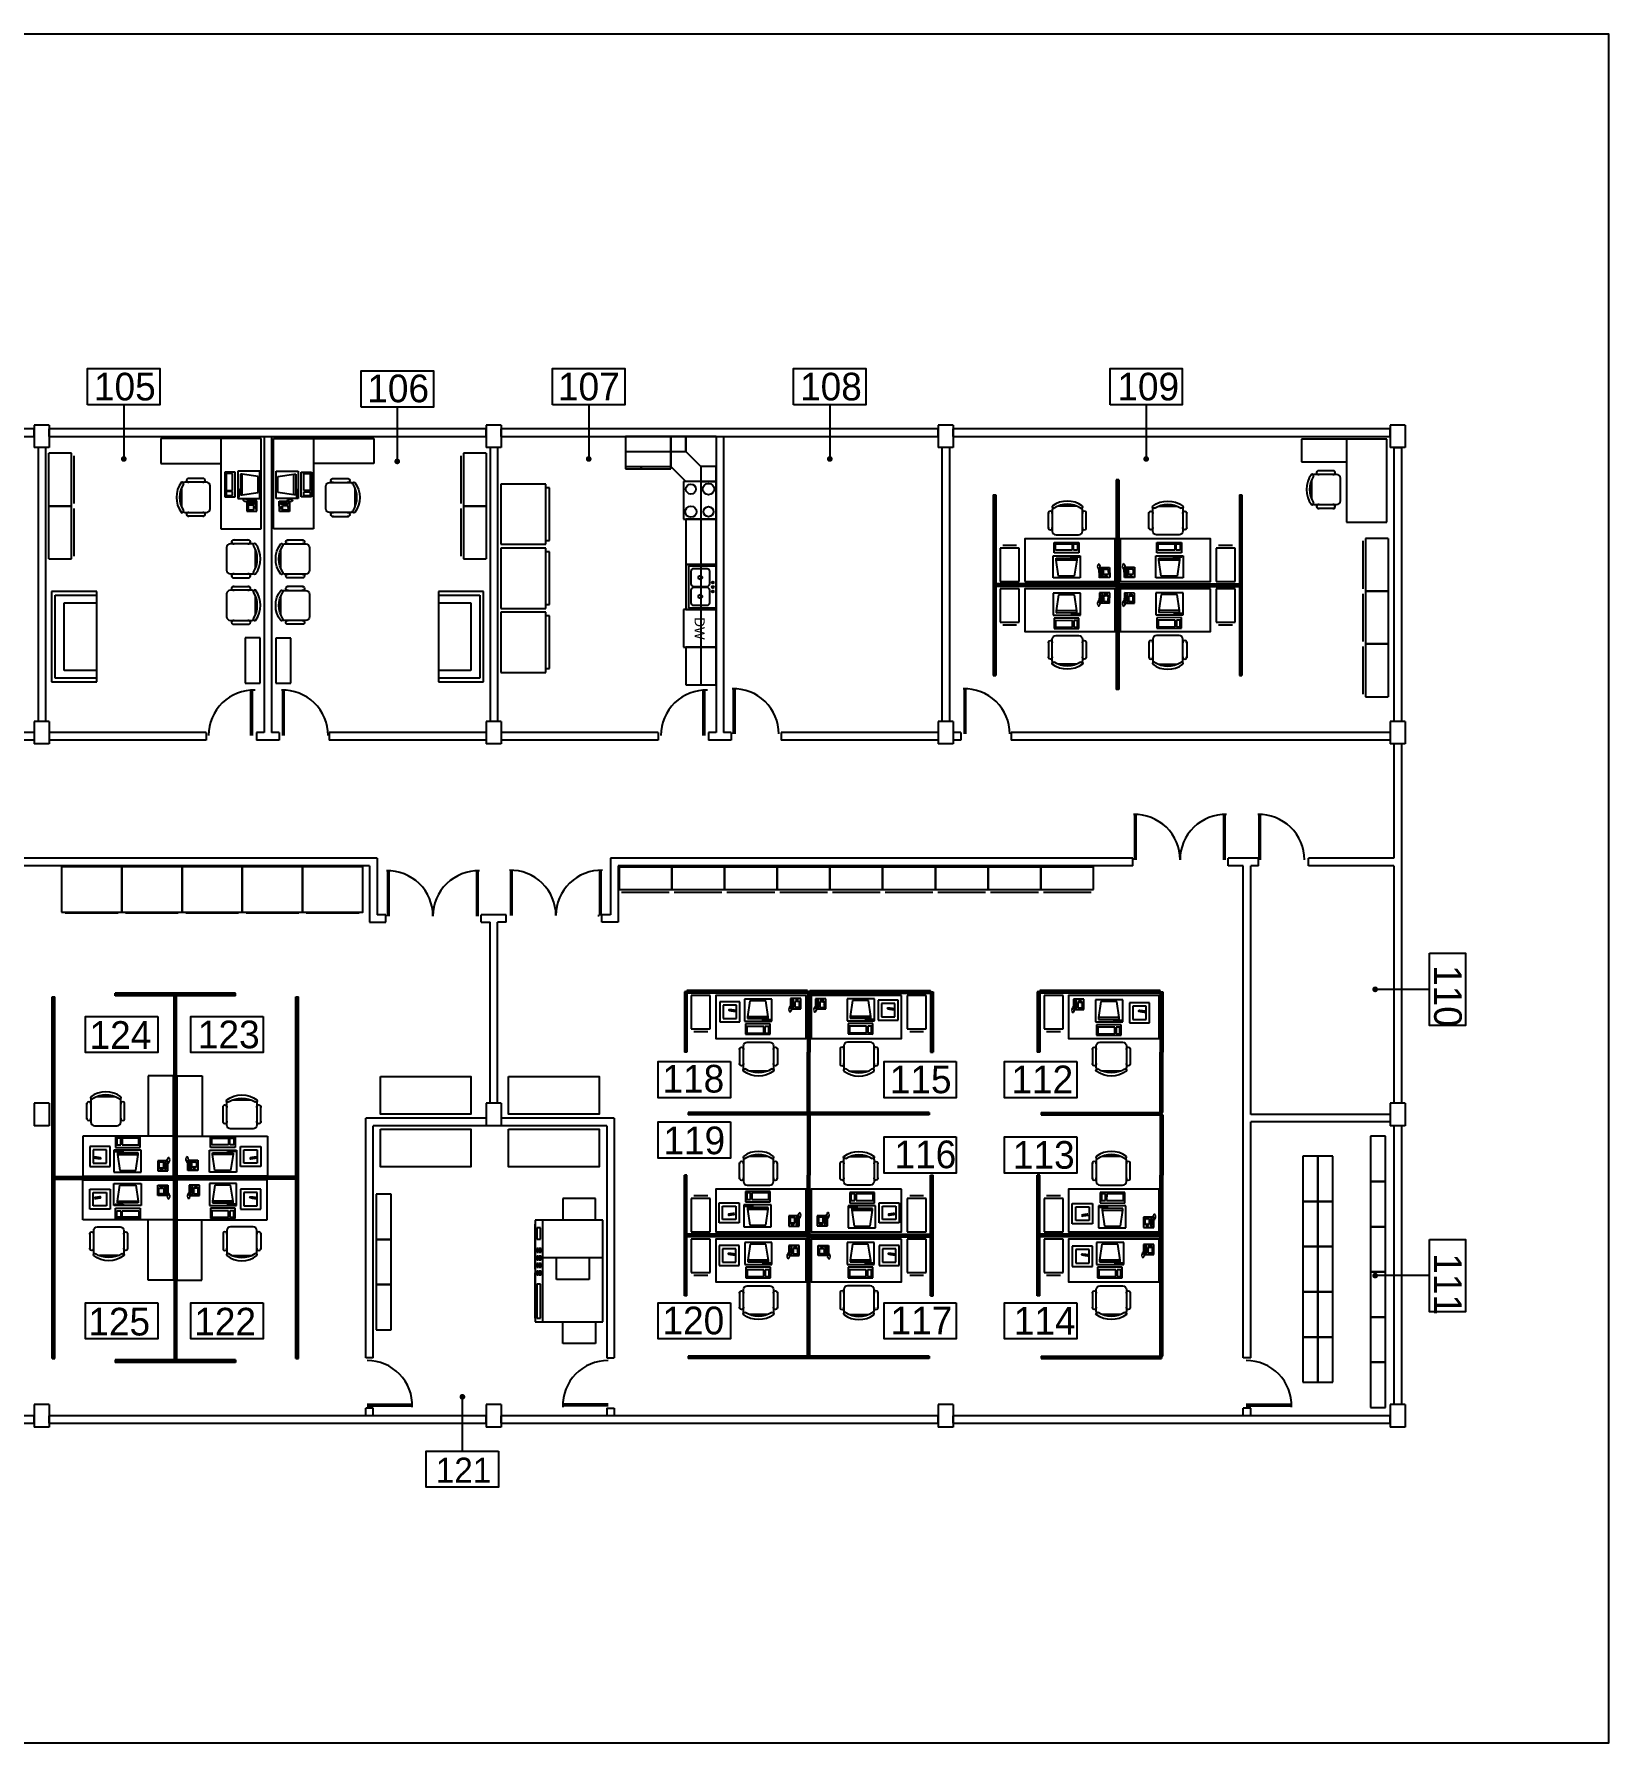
# Model space of a CAD drawing. Extents: x 346 to 2433, y 132 to 1493.
# Drawn here: x 1178 to 2433, y 132 to 1493 of the extents above; entities that cross this region are included whole.
import ezdxf
from ezdxf.enums import TextEntityAlignment as Align

# ---------------------------------------------------------------- set-up
doc = ezdxf.new("R2010")
doc.units = 0
doc.header["$MEASUREMENT"] = 0
doc.layers.get('0').update_dxf_attribs({"color": 1, "linetype": 'CONTINUOUS'})
for name, color, linetype in [('1-FURN', 7, 'CONTINUOUS'), ('1-PART', 5, 'CONTINUOUS'), ('1-WALL', 7, 'CONTINUOUS'), ('BORDER', 3, 'CONTINUOUS'), ('CHAIRS', 4, 'CONTINUOUS'), ('CPU', 6, 'CONTINUOUS'), ('DOOR', 1, 'CONTINUOUS'), ('FURNITURE', 3, 'CONTINUOUS'), ('KITCHEN', 4, 'CONTINUOUS')]:
    doc.layers.add(name, color=color, linetype=linetype)

# ---------------------------------------------------------------- blocks, each defined once
blk = doc.blocks.new('CHAIR7')
for p, q in [((5.125, 15.041986), (17.875, 15.041986)), ((0, 9), (0, -9)), ((20, 12), (3, 12)), ((23, -7.440115), (23, 7.440115)), ((3, -12), (20, -12)), ((5.125, -15), (17.875, -15))]:
    blk.add_line(p, q)
for centre, radius, start, end in [((5.5625, 13.541986), 1.5625, 73.739795, 286.260205), ((17.4375, 13.541986), 1.5625, 253.739795, 106.260205), ((3, 9), 3, 90, 180), ((20, 9), 3, 62.415559, 90), ((22.344677, 11.120498), 1.096801, 53.309935, 212.027413), ((4.823592, 0), 19.640192, 327.575753, 32.424247), ((7, 0), 20, 323.130102, 36.869898), ((3, -9), 3, 180, 270), ((5.5625, -13.5), 1.5625, 73.739795, 286.260205), ((17.4375, -13.5), 1.5625, 253.739795, 106.260205), ((20, -9), 3, 270, 297.584441), ((22.344677, -11.120498), 1.096801, 147.972587, 306.690065)]:
    blk.add_arc(centre, radius, start, end)
blk = doc.blocks.new('PNL48X60')
for p, q in [((48, 0), (0, 0)), ((0, -2), (0, 0)), ((48, -2), (48, 0)), ((48, -0.25), (0, -0.25)), ((48, -1.75), (0, -1.75)), ((48, -2), (0, -2))]:
    blk.add_line(p, q)
blk = doc.blocks.new('PNL24X60')
for p, q in [((24, 0), (0, 0)), ((0, -2), (0, 0)), ((24, -2), (24, 0)), ((24, -0.25), (0, -0.25)), ((24, -1.75), (0, -1.75)), ((24, -2), (0, -2))]:
    blk.add_line(p, q)
blk = doc.blocks.new('PNL36X60')
for p, q in [((36, 0), (0, 0)), ((0, -2), (0, 0)), ((36, -2), (36, 0)), ((36, -0.25), (0, -0.25)), ((36, -1.75), (0, -1.75)), ((36, -2), (0, -2))]:
    blk.add_line(p, q)
blk = doc.blocks.new('RECTANG')
for p, q in [((1, 1), (0, 1)), ((0, 1), (0, 0)), ((1, 0), (1, 1)), ((0, 0), (1, 0))]:
    blk.add_line(p, q)
blk = doc.blocks.new('IBMAT', base_point=(61, 306))
for p, q in [((75, 307), (75, 306)), ((81, 307), (75, 307)), ((81, 306), (81, 307))]:
    blk.add_line(p, q)
at = {"xscale": 21, "yscale": 17, "zscale": 21}
blk.add_blockref('RECTANG', (61, 306), dxfattribs=at)
blk = doc.blocks.new('KEYBOARD', base_point=(60, 294))
for p, xscale, yscale, zscale in [((60, 294), 19, 8, 19), ((61, 295), 13, 5, 13), ((75, 295), 3, 5, 3)]:
    blk.add_blockref('RECTANG', p, dxfattribs=dict(xscale=xscale, yscale=yscale, zscale=zscale))
blk = doc.blocks.new('FNCOMP')
for p, q in [((-6.635138, 16.23107), (-8.5, 3.5)), ((6.079706, 16.23107), (-6.635138, 16.23107)), ((8, 3.5), (6.079706, 16.23107)), ((-8.5, 3.5), (-8.5, 2.038161)), ((8, 3.5), (-8.5, 3.5)), ((-8.5, 2.038161), (8, 2.038161)), ((8, 2.038161), (8, 3.5))]:
    blk.add_line(p, q)
at = {"xscale": 1.033846, "yscale": 1.033846, "zscale": 1.033846}
for name, p in [('IBMAT', (-10.855385, 0)), ('KEYBOARD', (-10.047692, -10.5))]:
    blk.add_blockref(name, p, dxfattribs=at)
blk = doc.blocks.new('DIGITIZE')
for p, q in [((0, 16), (0, 0)), ((16, 16), (0, 16)), ((16, 0), (16, 16)), ((0, 0), (16, 0)), ((2.666667, 13.333333), (2.666667, 2.666667)), ((13.333333, 13.333333), (2.666667, 13.333333)), ((2.666667, 2.666667), (13.333333, 2.666667)), ((13.333333, 2.666667), (13.333333, 13.333333))]:
    blk.add_line(p, q)
for points in [[(9.161793, 9.256161, 2.5, 1.75, 0), (7.182818, 9.545396, 1.75, 1.75, 0)], [(12.625, 8.75, 2.5, 2.5, 0), (9.161793, 9.256161, 2.5, 2.5, 0)]]:
    blk.add_lwpolyline(points, format="xyseb")
blk.add_circle((7.924934, 9.436933), 0.5)
blk = doc.blocks.new('CW3030')
for p, q in [((0, 0), (0, -12)), ((30, 0), (0, 0)), ((30, -12), (30, 0)), ((0, -12), (30, -12))]:
    blk.add_line(p, q)
blk = doc.blocks.new('CB30')
for p, q in [((30, 0), (0, 0)), ((0, 0), (0, -24)), ((30, -24), (30, 0)), ((0, -24), (30, -24))]:
    blk.add_line(p, q)
blk = doc.blocks.new('CB36')
for p, q in [((36, 0), (0, 0)), ((0, 0), (0, -24)), ((36, -24), (36, 0)), ((0, -24), (36, -24))]:
    blk.add_line(p, q)
blk = doc.blocks.new('CW1236')
for p, q in [((0, 0), (0, -12)), ((36, 0), (0, 0)), ((36, -12), (36, 0)), ((0, -12), (36, -12))]:
    blk.add_line(p, q)
blk = doc.blocks.new('CW3012')
for p, q in [((0, 0), (0, -12)), ((12, 0), (0, 0)), ((12, -12), (12, 0)), ((0, -12), (12, -12))]:
    blk.add_line(p, q)
blk = doc.blocks.new('CW3036')
for p, q in [((0, 0), (0, -12)), ((36, 0), (0, 0)), ((36, -12), (36, 0)), ((0, -12), (36, -12))]:
    blk.add_line(p, q)
blk = doc.blocks.new('CC30')
for p, q in [((0, 0), (0, -24)), ((0, 0), (24, 0)), ((24, 0), (24, -12)), ((12, -24), (24, -12)), ((0, -24), (12, -24))]:
    blk.add_line(p, q)
blk = doc.blocks.new('SINKDBL1')
for p, q in [((18, 14.5), (7, 14.5)), ((5, 12.5), (5, 2.5)), ((7, 0.5), (18, 0.5)), ((20, 2.5), (20, 12.5)), ((5, -2.5), (5, -12.5)), ((18, -0.5), (7, -0.5)), ((20, -12.5), (20, -2.5)), ((7, -14.5), (18, -14.5))]:
    blk.add_line(p, q)
for centre, radius in [((2.5, 3.5), 0.791), ((2.5, 0), 0.791), ((12.5, 7.5), 1.5), ((2.5, -3.5), 0.791), ((12.5, -7.5), 1.5)]:
    blk.add_circle(centre, radius)
for centre, start, end in [((7, 12.5), 90, 180), ((18, 12.5), 0, 90), ((7, 2.5), 180, 270), ((18, 2.5), 270, 0), ((7, -2.5), 90, 180), ((7, -12.5), 180, 270), ((18, -2.5), 0, 90), ((18, -12.5), 270, 0)]:
    blk.add_arc(centre, 2, start, end)
at = {"xscale": 22, "yscale": 33, "zscale": 22}
blk.add_blockref('RECTANG', (0, -16.5), dxfattribs=at)
blk = doc.blocks.new('VENDING')
for p, q in [((48, 36), (0, 36)), ((0, 36), (0, 0)), ((45, 39), (3, 39)), ((3, 39), (3, 36)), ((45, 36), (45, 39)), ((48, 0), (48, 36)), ((0, 0), (48, 0))]:
    blk.add_line(p, q)
blk = doc.blocks.new('REF1')
for p, q in [((26, 18), (0, 18)), ((0, 18), (0, -18)), ((24, -18), (24, 18)), ((26, -18), (26, 18)), ((24, -5.5), (26, -5.5)), ((24, -6), (26, -6)), ((0, -18), (26, -18))]:
    blk.add_line(p, q)
blk = doc.blocks.new('DISHWASH')
for p, q in [((0, 15), (0, -15)), ((26, 15), (0, 15)), ((26, -15), (26, 15)), ((0, -15), (26, -15))]:
    blk.add_line(p, q)
blk.add_text('DW', height=8, rotation=90).set_placement((13, 0), align=Align.MIDDLE)
blk = doc.blocks.new('RANGE')
for p, q in [((0, 15), (0, -15)), ((26, 15), (0, 15)), ((26, -15), (26, 15)), ((0, -15), (26, -15))]:
    blk.add_line(p, q)
for centre, radius in [((6, 9), 4), ((20, 9), 4.5), ((6, -9), 4.5), ((20, -9), 4)]:
    blk.add_circle(centre, radius)
blk = doc.blocks.new('CCBASE')
for p, q in [((0, 0), (0, -36)), ((0, 0), (36, 0)), ((36, 0), (36, -24)), ((36, -24), (24, -36)), ((0, -36), (24, -36))]:
    blk.add_line(p, q)
blk = doc.blocks.new('RMTAG')
blk.add_lwpolyline([(-48, -24), (-48, 24), (48, 24), (48, -24)], close=True)
blk.add_lwpolyline([(0, -24), (0, -96)])
blk.add_lwpolyline([(-1.894665, -96, 3.789328, 3.789328, 1), (1.894665, -96, 3.789328, 3.789328, 1)], format="xyseb", close=True)
blk = doc.blocks.new('RMTAG2')
blk.add_lwpolyline([(28.8, 14.4), (28.8, -14.4), (-28.8, -14.4), (-28.8, 14.4)], close=True)
blk = doc.blocks.new('DOOR')
at = {"layer": 'DOOR'}
for p, q in [((-36, 0), (-36, 36)), ((-34.875, 0), (-34.875, 35.929619)), ((34.875, 0), (34.875, 35.929619)), ((36, 0), (36, 36))]:
    blk.add_line(p, q, dxfattribs=at)
for centre, start, end in [((-36, 0), 0, 91.706985), ((36, 0), 88.293015, 180)]:
    blk.add_arc(centre, 36, start, end, dxfattribs=at)
blk = doc.blocks.new('DOOR2')
for p, q in [((-36, 0), (-36, 36)), ((-34.875, 0), (-34.875, 35.929619))]:
    blk.add_line(p, q)
blk.add_arc((-36, 0), 36, 0, 91.706985)
blk = doc.blocks.new('DOOR3')
at = {"layer": 'DOOR'}
for p, q in [((33.75, 0), (33.75, 36)), ((34.875, 0), (34.875, 35.929619))]:
    blk.add_line(p, q, dxfattribs=at)
blk.add_arc((36, 0), 36, 88.293015, 180, dxfattribs=at)
blk = doc.blocks.new('COPIER2')
for p, q in [((-13.5, 0), (-13.5, -27)), ((13.5, 0), (-13.5, 0)), ((-3.5, 0), (-3.5, -24)), ((13.5, -27), (13.5, 0)), ((-13.5, -3), (-19.25, -3)), ((-19.25, -3), (-19.25, -16)), ((13.5, -3), (19.25, -3)), ((19.25, -3), (19.25, -16)), ((-3.5, -5.5), (2.25, -5.5)), ((2.25, -5.5), (2.25, -18.5)), ((-19.25, -16), (-13.5, -16)), ((19.25, -16), (13.5, -16)), ((2.25, -18.5), (-3.5, -18.5)), ((-13.5, -24), (13.5, -24)), ((-13.5, -27), (13.5, -27)), ((-12.5, -27), (-12.5, -27.125)), ((-12.5, -27.125), (-0.5, -27.125)), ((-11.5, -24.875), (-11.5, -26.375)), ((-8.5, -24.875), (-11.5, -24.875)), ((-11.5, -26.375), (-8.5, -26.375)), ((-8.5, -26.375), (-8.5, -24.875)), ((-6, -24.625), (-6, -25.375)), ((-5, -24.625), (-6, -24.625)), ((-6, -25.375), (-5, -25.375)), ((-6, -25.625), (-6, -26.375)), ((-5, -25.625), (-6, -25.625)), ((-6, -26.375), (-5, -26.375)), ((-5, -25.375), (-5, -24.625)), ((-5, -26.375), (-5, -25.625)), ((-4, -24.625), (-4, -25.375)), ((-3, -24.625), (-4, -24.625)), ((-4, -25.375), (-3, -25.375)), ((-3, -25.625), (-4, -25.625)), ((-4, -25.625), (-4, -26.375)), ((-4, -26.375), (-3, -26.375)), ((-3, -25.375), (-3, -24.625)), ((-3, -26.375), (-3, -25.625)), ((-2, -24.625), (-2, -25.375)), ((-1, -24.625), (-2, -24.625)), ((-2, -25.375), (-1, -25.375)), ((-1, -25.625), (-2, -25.625)), ((-2, -25.625), (-2, -26.375)), ((-2, -26.375), (-1, -26.375)), ((-1, -25.375), (-1, -24.625)), ((-1, -26.375), (-1, -25.625)), ((-0.5, -27.125), (-0.5, -27)), ((0, -24.625), (0, -25.375)), ((1, -24.625), (0, -24.625)), ((0, -25.375), (1, -25.375)), ((1, -25.625), (0, -25.625)), ((0, -25.625), (0, -26.375)), ((0, -26.375), (1, -26.375)), ((0.5, -27), (0.5, -27.125)), ((0.5, -27.125), (12.5, -27.125)), ((1, -25.375), (1, -24.625)), ((1, -26.375), (1, -25.625)), ((3.5, -24.875), (3.5, -26.375)), ((12.5, -24.875), (3.5, -24.875)), ((3.5, -26.375), (12.5, -26.375)), ((12.5, -26.375), (12.5, -24.875)), ((12.5, -27.125), (12.5, -27))]:
    blk.add_line(p, q)
blk = doc.blocks.new('FNCASE4')
at = {"xscale": 36, "yscale": 12, "zscale": 36}
blk.add_blockref('RECTANG', (0, 0), dxfattribs=at)
blk = doc.blocks.new('FC15X27A')
for p, q in [((7.53125, 0), (-7.53125, 0)), ((-7.53125, 0), (-7.53125, -26.5)), ((7.53125, -26.5), (7.53125, 0)), ((-7.53125, -26.5), (7.53125, -26.5)), ((-5.53125, -28.5), (5.53125, -28.5))]:
    blk.add_line(p, q)
blk = doc.blocks.new('DESK4')
blk.add_lwpolyline([(34, -36), (34, 36), (0, 36), (0, -36)], close=True)
blk = doc.blocks.new('FC42X18D')
for p, q in [((-21, 0), (-21, -18)), ((-21, 0), (21, 0)), ((21, -18), (21, 0)), ((-21, -18), (21, -18)), ((-19, -20), (19, -20))]:
    blk.add_line(p, q)
blk = doc.blocks.new('DESK3')
for p, q in [((72, 0), (0, 0)), ((0, 0), (0, -80)), ((72, -32), (72, 0)), ((0, -32), (72, -32)), ((20, -80), (20, -32)), ((0, -80), (20, -80))]:
    blk.add_line(p, q)
blk = doc.blocks.new('FNPHONE')
for p, q in [((-9.102528, 0.223208), (-9.702528, 0.023208)), ((-8.902528, 0.623208), (-9.502528, 0.423208)), ((-8.702528, 1.023208), (-9.302528, 0.823208)), ((-8.502528, 1.423208), (-9.102528, 1.223208)), ((-8.302528, 1.823208), (-8.902528, 1.623208)), ((-7.14169, 0.561087), (-7.502528, -0.576792)), ((-7.287295, 6.539472), (-7.287295, 1.539472)), ((-6.287295, 6.539472), (-6.287295, 1.539472)), ((-3.872666, 4.847341), (-3.872666, 4.847341)), ((-3.872666, 3.909841), (-3.872666, 3.909841)), ((-3.872666, 2.972341), (-3.872666, 2.972341)), ((-3.872666, 2.034841), (-3.872666, 2.034841)), ((-2.935166, 4.847341), (-2.935166, 4.847341)), ((-2.935166, 3.909841), (-2.935166, 3.909841)), ((-2.935166, 2.972341), (-2.935166, 2.972341)), ((-2.935166, 2.034841), (-2.935166, 2.034841)), ((-1.997666, 4.847341), (-1.997666, 4.847341)), ((-1.997666, 3.909841), (-1.997666, 3.909841)), ((-1.997666, 2.972341), (-1.997666, 2.972341)), ((-1.997666, 2.034841), (-1.997666, 2.034841)), ((-9.302528, -0.176792), (-9.902528, -0.376792)), ((-9.302528, -0.576792), (-9.902528, -0.776792)), ((-9.302528, -0.976792), (-9.902528, -1.176792)), ((-9.302528, -1.376792), (-9.902528, -1.576792)), ((-9.102528, -1.776792), (-9.702528, -1.976792)), ((-8.902528, -2.176792), (-9.502528, -2.376792)), ((-8.431886, -2.461597), (-9.031886, -2.661597)), ((-7.902528, -1.976792), (-8.502528, -2.176792)), ((-7.702528, -1.576792), (-8.302528, -1.776792)), ((-7.502528, -1.176792), (-8.102528, -1.376792)), ((-7.302528, -0.776792), (-7.902528, -0.976792))]:
    blk.add_line(p, q)
for centre, start, end in [((-6.787295, 6.539472), 298.491464, 241.508536), ((-6.787295, 1.539472), 118.491464, 61.508536)]:
    blk.add_arc(centre, 1.048157, start, end)
for p, xscale, yscale, zscale in [((-8.205282, 0), 8.205282, 8.104073, 8.205282), ((-4.810166, 1.253591), 3.75, 4.375, 3.75), ((-4.028916, 6.722341), 2.03125, 0.46875, 2.03125)]:
    blk.add_blockref('RECTANG', p, dxfattribs=dict(xscale=xscale, yscale=yscale, zscale=zscale))
blk = doc.blocks.new('FLATFILE')
blk.add_line((3, -0.5), (45, -0.5))
blk.add_3dface([(0, 0), (48, 0), (48, 36), (0, 36)])
blk = doc.blocks.new('TABLE1')
at = {"layer": 'FURNITURE'}
blk.add_3dface([(0, 30), (72, 30), (72, 0), (0, 0)], dxfattribs=at)
blk = doc.blocks.new('DESK2')
for p, q in [((33, 0), (-33, 0)), ((-33, 0), (-33, -68)), ((33, -32), (33, 0)), ((-33, -32), (33, -32)), ((-15, -68), (-15, -32)), ((-33, -68), (-15, -68))]:
    blk.add_line(p, q)
blk = doc.blocks.new('SOFA2')
for p, q in [((-36, 0), (-36, -36)), ((36, 0), (-36, 0)), ((36, -36), (36, 0)), ((-33, -36), (-33, -3)), ((-33, -3), (33, -3)), ((-27, -36), (-27, -10)), ((-27, -10), (27, -10)), ((27, -10), (27, -36)), ((33, -3), (33, -36)), ((-36, -36), (36, -36))]:
    blk.add_line(p, q)

msp = doc.modelspace()

# ---------------------------------------------------------------- linework, layer by layer
msp.add_lwpolyline([(1520.540366, 407.469375, 2.273597, 2.273597, 1), (1518.266768, 407.469375, 2.273597, 2.273597, 1)], format="xyseb", close=True)
msp.add_lwpolyline([(1519.403567, 364.269375), (1519.403567, 407.469375)])
msp.add_lwpolyline([(1548.203567, 364.269375), (1548.203567, 335.469375), (1490.603567, 335.469375), (1490.603567, 364.269375)], close=True)
at = {"layer": '1-WALL'}
for p, q in [((1178.384423, 1178.418448), (830.384423, 1178.418448)), ((830.384423, 1172.418448), (1178.384423, 1172.418448)), ((1190.384423, 1181.418448), (1178.384423, 1181.418448)), ((1178.384423, 1181.418448), (1178.384423, 1163.418448)), ((1178.384423, 1172.418448), (1178.384423, 1178.418448)), ((1190.384423, 1181.418448), (1190.384423, 1163.418448)), ((1190.384423, 1172.418448), (1190.384423, 1178.418448)), ((1538.384423, 1178.418448), (1190.384423, 1178.418448)), ((1190.384423, 1172.418448), (1538.384423, 1172.418448)), ((1361.384423, 1172.418448), (1361.384423, 936.418448)), ((1367.384423, 1172.418448), (1367.384423, 936.418448)), ((1550.384423, 1181.418448), (1538.384423, 1181.418448)), ((1538.384423, 1181.418448), (1538.384423, 1163.418448)), ((1538.384423, 1172.418448), (1538.384423, 1178.418448)), ((1550.384423, 1181.418448), (1550.384423, 1163.418448)), ((1550.384423, 1172.418448), (1550.384423, 1178.418448)), ((1898.384423, 1178.418448), (1550.384423, 1178.418448)), ((1550.384423, 1172.418448), (1898.384423, 1172.418448)), ((1721.384423, 1172.418448), (1649.384423, 1172.418448)), ((1721.384423, 1172.418448), (1721.384423, 936.418448)), ((1727.384423, 1172.418448), (1727.384423, 936.418448)), ((1910.384423, 1181.418448), (1898.384423, 1181.418448)), ((1898.384423, 1181.418448), (1898.384423, 1163.418448)), ((1898.384423, 1172.418448), (1898.384423, 1178.418448)), ((1910.384423, 1181.418448), (1910.384423, 1163.418448)), ((1910.384423, 1172.418448), (1910.384423, 1178.418448)), ((2258.384423, 1178.418448), (1910.384423, 1178.418448)), ((1910.384423, 1172.418448), (2258.384423, 1172.418448)), ((2270.384423, 1181.418448), (2258.384423, 1181.418448)), ((2258.384423, 1181.418448), (2258.384423, 1163.418448)), ((2258.384423, 1172.418448), (2258.384423, 1178.418448)), ((2270.384423, 1181.418448), (2270.384423, 1163.418448)), ((1190.384423, 1163.418448), (1178.384423, 1163.418448)), ((1181.384423, 1163.418448), (1181.384423, 945.418448)), ((1187.384423, 1163.418448), (1187.384423, 945.418448)), ((1550.384423, 1163.418448), (1538.384423, 1163.418448)), ((1541.384423, 1163.418448), (1541.384423, 945.418448)), ((1547.384423, 1163.418448), (1547.384423, 945.418448)), ((1910.384423, 1163.418448), (1898.384423, 1163.418448)), ((1901.384423, 1163.418448), (1901.384423, 945.418448)), ((1907.384423, 1163.418448), (1907.384423, 945.418448)), ((2270.384423, 1163.418448), (2258.384423, 1163.418448)), ((2261.384423, 1163.418448), (2267.384423, 1163.418448)), ((2261.384423, 1163.418448), (2261.384423, 945.418448)), ((2267.384423, 1163.418448), (2267.384423, 945.418448)), ((1178.384423, 945.418448), (1178.384423, 927.418448)), ((1190.384423, 945.418448), (1178.384423, 945.418448)), ((1190.384423, 945.418448), (1190.384423, 927.418448)), ((1538.384423, 945.418448), (1538.384423, 927.418448)), ((1550.384423, 945.418448), (1538.384423, 945.418448)), ((1550.384423, 945.418448), (1550.384423, 927.418448)), ((1898.384423, 945.418448), (1898.384423, 927.418448)), ((1910.384423, 945.418448), (1898.384423, 945.418448)), ((1910.384423, 945.418448), (1910.384423, 927.418448)), ((2258.384423, 945.418448), (2258.384423, 927.418448)), ((2270.384423, 945.418448), (2258.384423, 945.418448)), ((2270.384423, 945.418448), (2270.384423, 927.418448)), ((1178.384423, 936.418448), (1053.384423, 936.418448)), ((1178.384423, 930.418448), (1053.384423, 930.418448)), ((1178.384423, 936.418448), (1178.384423, 930.418448)), ((1190.384423, 927.418448), (1178.384423, 927.418448)), ((1190.384423, 936.418448), (1190.384423, 930.418448)), ((1315.384423, 936.418448), (1190.384423, 936.418448)), ((1315.384423, 930.418448), (1190.384423, 930.418448)), ((1315.384423, 936.418448), (1315.384423, 930.418448)), ((1355.384423, 936.418448), (1355.384423, 930.418448)), ((1361.384423, 936.418448), (1355.384423, 936.418448)), ((1373.384423, 930.418448), (1355.384423, 930.418448)), ((1373.384423, 936.418448), (1367.384423, 936.418448)), ((1373.384423, 936.418448), (1373.384423, 930.418448)), ((1538.384423, 936.418448), (1413.384423, 936.418448)), ((1413.384423, 936.418448), (1413.384423, 930.418448)), ((1538.384423, 930.418448), (1413.384423, 930.418448)), ((1538.384423, 936.418448), (1538.384423, 930.418448)), ((1550.384423, 927.418448), (1538.384423, 927.418448)), ((1550.384423, 936.418448), (1550.384423, 930.418448)), ((1675.384423, 936.418448), (1550.384423, 936.418448)), ((1675.384423, 930.418448), (1550.384423, 930.418448)), ((1675.384423, 936.418448), (1675.384423, 930.418448)), ((1715.384423, 936.418448), (1715.384423, 930.418448)), ((1721.384423, 936.418448), (1715.384423, 936.418448)), ((1733.384423, 930.418448), (1715.384423, 930.418448)), ((1733.384423, 936.418448), (1727.384423, 936.418448)), ((1733.384423, 936.418448), (1733.384423, 930.418448)), ((1898.384423, 936.418448), (1773.384423, 936.418448)), ((1773.384423, 936.418448), (1773.384423, 930.418448)), ((1898.384423, 930.418448), (1773.384423, 930.418448)), ((1898.384423, 936.418448), (1898.384423, 930.418448)), ((1910.384423, 927.418448), (1898.384423, 927.418448)), ((1916.384423, 936.418448), (1910.384423, 936.418448)), ((1916.384423, 930.418448), (1910.384423, 930.418448)), ((1916.384423, 936.418448), (1916.384423, 930.418448)), ((2258.384423, 936.418448), (1956.384423, 936.418448)), ((1956.384423, 936.418448), (1956.384423, 930.418448)), ((2258.384423, 930.418448), (1956.384423, 930.418448)), ((2258.384423, 936.418448), (2258.384423, 930.418448)), ((2270.384423, 927.418448), (2258.384423, 927.418448)), ((2261.384423, 927.418448), (2261.384423, 836.418448)), ((2267.384423, 927.418448), (2267.384423, 641.418448)), ((1451.384423, 836.418448), (915.384423, 836.418448)), ((1445.384423, 830.418448), (915.384423, 830.418448)), ((1445.384423, 830.418448), (1445.384423, 785.418448)), ((1451.384423, 836.418448), (1451.384423, 791.418448)), ((2053.384423, 836.418448), (1637.384423, 836.418448)), ((1637.384423, 836.418448), (1637.384423, 791.418448)), ((2053.384423, 830.418448), (1643.384423, 830.418448)), ((1643.384423, 830.418448), (1643.384423, 785.418448)), ((2053.384423, 830.418448), (2053.384423, 836.418448)), ((2153.384423, 836.418448), (2129.384423, 836.418448)), ((2129.384423, 830.418448), (2129.384423, 836.418448)), ((2141.384423, 830.418448), (2129.384423, 830.418448)), ((2141.384423, 438.418448), (2141.384423, 830.418448)), ((2153.384423, 830.418448), (2147.384423, 830.418448)), ((2147.384423, 632.418448), (2147.384423, 830.418448)), ((2153.384423, 830.418448), (2153.384423, 836.418448)), ((2193.384423, 830.418448), (2193.384423, 836.418448)), ((2261.384423, 836.418448), (2193.384423, 836.418448)), ((2261.384423, 830.418448), (2193.384423, 830.418448)), ((2261.384423, 830.418448), (2261.384423, 641.418448)), ((1458.384423, 791.418448), (1451.384423, 791.418448)), ((1458.384423, 785.418448), (1458.384423, 791.418448)), ((1554.384423, 791.418448), (1534.384423, 791.418448)), ((1534.384423, 785.418448), (1534.384423, 791.418448)), ((1554.384423, 785.418448), (1554.384423, 791.418448)), ((1630.384423, 785.418448), (1630.384423, 791.418448)), ((1637.384423, 791.418448), (1630.384423, 791.418448)), ((1445.384423, 785.418448), (1458.384423, 785.418448)), ((1534.384423, 785.418448), (1541.384423, 785.418448)), ((1541.384423, 641.418448), (1541.384423, 785.418448)), ((1554.384423, 785.418448), (1547.384423, 785.418448)), ((1547.384423, 641.418448), (1547.384423, 785.418448)), ((1643.384423, 785.418448), (1630.384423, 785.418448)), ((1190.384423, 641.418448), (1178.384423, 641.418448)), ((1178.384423, 641.418448), (1178.384423, 623.418448)), ((1190.384423, 641.418448), (1190.384423, 623.418448)), ((1550.384423, 641.418448), (1538.384423, 641.418448)), ((1538.384423, 641.418448), (1538.384423, 623.418448)), ((1550.384423, 641.418448), (1550.384423, 623.418448)), ((2270.384423, 641.418448), (2258.384423, 641.418448)), ((2258.384423, 641.418448), (2258.384423, 623.418448)), ((2270.384423, 641.418448), (2270.384423, 623.418448)), ((1442.384423, 438.418448), (1442.384423, 629.418448)), ((1538.384423, 629.418448), (1442.384423, 629.418448)), ((1640.384423, 629.418448), (1550.384423, 629.418448)), ((1640.384423, 629.418448), (1640.384423, 438.418448)), ((2258.384423, 632.418448), (2147.384423, 632.418448)), ((2147.384423, 438.418448), (2147.384423, 626.418448)), ((2258.384423, 626.418448), (2147.384423, 626.418448)), ((1190.384423, 623.418448), (1178.384423, 623.418448)), ((1448.384423, 438.418448), (1448.384423, 623.418448)), ((1634.384423, 623.418448), (1448.384423, 623.418448)), ((1550.384423, 623.418448), (1538.384423, 623.418448)), ((1634.384423, 623.418448), (1634.384423, 438.418448)), ((2270.384423, 623.418448), (2258.384423, 623.418448)), ((2261.384423, 623.418448), (2261.384423, 401.418448)), ((2267.384423, 623.418448), (2267.384423, 401.418448)), ((1448.384423, 438.418448), (1442.384423, 438.418448)), ((1634.384423, 438.418448), (1640.384423, 438.418448)), ((2147.384423, 438.418448), (2141.384423, 438.418448)), ((1178.384423, 401.418448), (1178.384423, 383.418448)), ((1190.384423, 401.418448), (1178.384423, 401.418448)), ((1190.384423, 401.418448), (1190.384423, 383.418448)), ((1448.384423, 398.418448), (1442.384423, 398.418448)), ((1442.384423, 392.418448), (1442.384423, 398.418448)), ((1448.384423, 392.418448), (1448.384423, 398.418448)), ((1538.384423, 401.418448), (1538.384423, 383.418448)), ((1550.384423, 401.418448), (1538.384423, 401.418448)), ((1550.384423, 401.418448), (1550.384423, 383.418448)), ((1634.384423, 398.418448), (1640.384423, 398.418448)), ((1634.384423, 398.418448), (1634.384423, 392.418448)), ((1640.384423, 398.418448), (1640.384423, 392.418448)), ((1898.384423, 401.418448), (1898.384423, 383.418448)), ((1910.384423, 401.418448), (1898.384423, 401.418448)), ((1910.384423, 401.418448), (1910.384423, 383.418448)), ((2147.384423, 398.418448), (2141.384423, 398.418448)), ((2141.384423, 392.418448), (2141.384423, 398.418448)), ((2147.384423, 392.418448), (2147.384423, 398.418448)), ((2258.384423, 401.418448), (2258.384423, 383.418448)), ((2270.384423, 401.418448), (2258.384423, 401.418448)), ((2270.384423, 401.418448), (2270.384423, 383.418448)), ((1178.384423, 392.418448), (830.384423, 392.418448)), ((830.384423, 386.418448), (1178.384423, 386.418448)), ((1178.384423, 386.418448), (1178.384423, 392.418448)), ((1190.384423, 383.418448), (1178.384423, 383.418448)), ((1190.384423, 386.418448), (1190.384423, 392.418448)), ((1538.384423, 392.418448), (1190.384423, 392.418448)), ((1190.384423, 386.418448), (1538.384423, 386.418448)), ((1538.384423, 386.418448), (1538.384423, 392.418448)), ((1550.384423, 383.418448), (1538.384423, 383.418448)), ((1550.384423, 386.418448), (1550.384423, 392.418448)), ((1898.384423, 392.418448), (1550.384423, 392.418448)), ((1550.384423, 386.418448), (1898.384423, 386.418448)), ((1898.384423, 386.418448), (1898.384423, 392.418448)), ((1910.384423, 383.418448), (1898.384423, 383.418448)), ((1910.384423, 386.418448), (1910.384423, 392.418448)), ((2258.384423, 392.418448), (1910.384423, 392.418448)), ((1910.384423, 386.418448), (2258.384423, 386.418448)), ((2258.384423, 386.418448), (2258.384423, 392.418448)), ((2270.384423, 383.418448), (2258.384423, 383.418448))]:
    msp.add_line(p, q, dxfattribs=at)
at = {"layer": 'BORDER'}
msp.add_3dface([(345.950696, 131.90734), (2432.510696, 131.90734), (2432.510696, 1492.70734), (345.950696, 1492.70734)], dxfattribs=at)
at = {"layer": 'DOOR'}
for p, q in [((1628.384423, 790.418448), (1627.259423, 790.418448)), ((1627.259423, 790.418448), (1627.259423, 790.418448)), ((1443.504075, 401.543448), (1479.433693, 401.543448)), ((1443.504075, 400.418448), (1479.504075, 400.418448)), ((1635.384423, 400.418448), (1599.384423, 400.418448)), ((1635.384423, 401.543448), (1599.454804, 401.543448)), ((2143.744136, 401.543448), (2179.673754, 401.543448)), ((2143.744136, 400.418448), (2179.744136, 400.418448))]:
    msp.add_line(p, q, dxfattribs=at)
for centre, start, end in [((1443.504075, 400.418448), 358.293015, 90), ((1635.384423, 400.418448), 90, 181.706985), ((2143.744136, 400.418448), 358.293015, 90)]:
    msp.add_arc(centre, 36, start, end, dxfattribs=at)

# ---------------------------------------------------------------- block references
at = {"xscale": 0.6, "yscale": 0.6, "zscale": 0.6}
for p in [(1249.675029, 1212), (1620, 1212), (1812, 1212), (2064, 1212), (1467.488616, 1210.065904)]:
    msp.add_blockref('RMTAG', p, dxfattribs=at)
at = {"xscale": 0.6, "yscale": 0.6, "zscale": 0.6, "rotation": 270}
for p in [(2304, 732), (2304, 504)]:
    msp.add_blockref('RMTAG', p, dxfattribs=at)
for p in [(1248, 696), (1332, 696), (1704, 660), (1884, 660), (1980, 660), (1704, 612), (1884, 600), (1980, 600), (1248, 468), (1332, 468), (1704, 468), (1884, 468), (1980, 468)]:
    msp.add_blockref('RMTAG2', p)
at = {"layer": '1-PART'}
for name, p, rotation in [('PNL36X60', (2040.241588, 1101.896667), 90), ('PNL48X60', (1942.241588, 1053.896667), 90), ('PNL48X60', (2040.241588, 1053.896667), 90), ('PNL48X60', (1942.241588, 1005.896667), 90), ('PNL48X60', (2040.241588, 1006.896667), 90), ('PNL36X60', (2040.241588, 970.896667), 90), ('PNL48X60', (1194.718419, 725.896667), 270), ('PNL48X60', (1291.718419, 726.896667), 270), ('PNL48X60', (1388.718419, 725.896667), 270), ('PNL48X60', (1696.241588, 681.959728), 90), ('PNL48X60', (1794.241588, 681.959728), 90), ('PNL48X60', (1977.241588, 681.959728), 90), ('PNL48X60', (1796.241588, 681.959728), 270), ('PNL48X60', (1194.718419, 677.896667), 270), ('PNL48X60', (1291.718419, 678.896667), 270), ('PNL48X60', (1388.718419, 677.896667), 270), ('PNL48X60', (1194.718419, 629.896667), 270), ('PNL48X60', (1291.718419, 630.896667), 270), ('PNL48X60', (1388.718419, 629.896667), 270), ('PNL48X60', (2028.241588, 631.959728), 180), ('PNL48X60', (2076.241588, 631.959728), 180), ('PNL48X60', (2075.241588, 583.959728), 90), ('PNL48X60', (1194.718419, 581.896667), 270), ('PNL48X60', (1242.718419, 580.896667), 180), ('PNL48X60', (1388.718419, 581.896667), 270), ('PNL48X60', (1894.241588, 583.959728), 270), ('PNL48X60', (2077.241588, 583.959728), 270), ('PNL48X60', (1194.718419, 533.896667), 270), ('PNL48X60', (1388.718419, 533.896667), 270), ('PNL48X60', (1844.241588, 534.959728), 180), ('PNL48X60', (1892.241588, 534.959728), 180), ('PNL48X60', (1894.241588, 535.959728), 270), ('PNL48X60', (2077.241588, 535.959728), 270), ('PNL48X60', (1194.718419, 485.896667), 270), ('PNL48X60', (1388.718419, 485.896667), 270), ('PNL48X60', (1796.241588, 487.959728), 270), ('PNL48X60', (2028.241588, 437.959728), 180), ('PNL48X60', (2076.241588, 437.959728), 180)]:
    msp.add_blockref(name, p, dxfattribs=dict(at, rotation=rotation))
at = {"layer": '1-PART', "xscale": -1}
for name, p, rotation in [('PNL24X60', (1944.241588, 1101.896667), 270), ('PNL24X60', (2140.241588, 1101.896667), 270), ('PNL48X60', (2140.241588, 1053.896667), 270), ('PNL48X60', (2140.241588, 1005.896667), 270), ('PNL24X60', (1944.241588, 981.896667), 270), ('PNL24X60', (2140.241588, 981.896667), 270), ('PNL48X60', (1894.241588, 681.959728), 270), ('PNL48X60', (2077.241588, 681.959728), 270), ('PNL48X60', (2075.241588, 681.959728), 90), ('PNL48X60', (1699.241588, 631.959728), 180), ('PNL48X60', (1747.241588, 631.959728), 180), ('PNL48X60', (1796.241588, 583.959728), 270), ('PNL48X60', (1795.241588, 631.959728), 180), ('PNL48X60', (1843.241588, 631.959728), 180), ('PNL48X60', (1291.718419, 532.896667), 270), ('PNL48X60', (1338.718419, 580.896667), 180), ('PNL48X60', (1696.241588, 583.959728), 90), ('PNL48X60', (1794.241588, 583.959728), 90), ('PNL48X60', (1977.241588, 583.959728), 90), ('PNL48X60', (1291.718419, 484.896667), 270), ('PNL48X60', (1696.241588, 535.959728), 90), ('PNL48X60', (1698.241588, 534.959728), 180), ('PNL48X60', (1746.241588, 534.959728), 180), ('PNL48X60', (1794.241588, 535.959728), 90), ('PNL48X60', (1977.241588, 535.959728), 90), ('PNL48X60', (1979.241588, 534.959728), 180), ('PNL48X60', (2027.241588, 534.959728), 180), ('PNL48X60', (1291.718419, 436.896667), 270), ('PNL48X60', (2075.241588, 487.959728), 90), ('PNL48X60', (1242.718419, 434.896667), 180), ('PNL48X60', (1290.718419, 434.896667), 180), ('PNL48X60', (1699.241588, 437.959728), 180), ('PNL48X60', (1747.241588, 437.959728), 180), ('PNL48X60', (1795.241588, 437.959728), 180), ('PNL48X60', (1843.241588, 437.959728), 180)]:
    msp.add_blockref(name, p, dxfattribs=dict(at, rotation=rotation))
at = {"layer": '1-PART'}
for p in [(1944.241588, 1054.896667), (1992.241588, 1054.896667), (1242.718419, 728.896667), (1290.718419, 728.896667), (1698.241588, 730.959728), (1746.241588, 730.959728), (1979.241588, 730.959728), (2027.241588, 730.959728), (1242.718419, 582.896667), (1290.718419, 582.896667)]:
    msp.add_blockref('PNL48X60', p, dxfattribs=at)
at = {"layer": '1-PART', "xscale": -1}
for p in [(2090.241588, 1054.896667), (2138.241588, 1054.896667), (1844.241588, 730.959728), (1892.241588, 730.959728)]:
    msp.add_blockref('PNL48X60', p, dxfattribs=at)
at = {"layer": 'CHAIRS'}
for p, rotation in [((2218.667517, 1130.074162), 180), ((1318.57724, 1123.833606), 180), ((2001.241588, 1093.896667), 90), ((2081.241588, 1013.896667), 270), ((1835.241588, 689.959728), 270), ((1755.241588, 575.959728), 90), ((2036.241588, 575.959728), 90), ((1835.241588, 495.959728), 270)]:
    msp.add_blockref('CHAIR7', p, dxfattribs=dict(at, rotation=rotation))
at = {"layer": 'CHAIRS', "xscale": -1}
for p, rotation in [((1410.667517, 1123.723793), 180), ((2081.241588, 1093.896667), 270), ((2001.241588, 1013.896667), 90), ((1755.241588, 689.959728), 90), ((2036.241588, 689.959728), 90), ((1835.241588, 575.959728), 270), ((1755.241588, 495.959728), 90), ((2036.241588, 495.959728), 90)]:
    msp.add_blockref('CHAIR7', p, dxfattribs=dict(at, rotation=rotation))
at = {"layer": 'CHAIRS'}
for p in [(1331.57724, 1074.833606), (1331.57724, 1037.833606)]:
    msp.add_blockref('CHAIR7', p, dxfattribs=at)
at = {"layer": 'CHAIRS', "xscale": -1}
for p in [(1397.667517, 1074.723793), (1397.667517, 1037.723793)]:
    msp.add_blockref('CHAIR7', p, dxfattribs=at)
at = {"layer": 'CHAIRS', "color": 2}
for p, rotation in [((1235.384423, 623.418448), 90), ((1343.718419, 542.896667), 270)]:
    msp.add_blockref('CHAIR7', p, dxfattribs=dict(at, rotation=rotation))
at = {"layer": 'CHAIRS', "color": 2, "xscale": -1}
for p, rotation in [((1343.718419, 620.896667), 270), ((1237.718419, 542.896667), 90)]:
    msp.add_blockref('CHAIR7', p, dxfattribs=dict(at, rotation=rotation))
at = {"layer": 'CPU'}
for name, p, rotation in [('FNCOMP', (1340.57724, 1133.833606), 270), ('FNCOMP', (2082.614478, 1030.220011), 0.201539), ('FNCOMP', (2000.792364, 1029.932199), 0.201539), ('FNCOMP', (1754.923327, 706.68116), 0.059437), ('FNCOMP', (1836.777422, 706.938339), 359.884844), ('FNCOMP', (1252.718419, 603.896667), 180), ('DIGITIZE', (1238.718419, 606.896667), 180), ('FNCOMP', (1754.388558, 560.402485), 180), ('FNCOMP', (1837.446913, 559.586035), 180), ('FNCOMP', (2036.939698, 559.617115), 179.709555)]:
    msp.add_blockref(name, p, dxfattribs=dict(at, rotation=rotation))
at = {"layer": 'CPU', "xscale": -1}
for name, p, rotation in [('FNCOMP', (1388.667517, 1133.723793), 90), ('FNCOMP', (2000.708986, 1077.33934), 180), ('FNCOMP', (2082.531607, 1077.33934), 180), ('FNCOMP', (1328.718419, 603.896667), 180), ('DIGITIZE', (1342.718419, 606.896667), 180), ('DIGITIZE', (1723.783396, 561.998632), 180), ('DIGITIZE', (1851.272047, 561.998632), 180), ('DIGITIZE', (2005.188165, 561.357231), 180)]:
    msp.add_blockref(name, p, dxfattribs=dict(at, rotation=rotation))
at = {"layer": 'CPU'}
for name, p in [('DIGITIZE', (1724.420203, 706.043663)), ('DIGITIZE', (1850.571559, 707.369224)), ('FNCOMP', (2034.582355, 706.054403)), ('DIGITIZE', (2050.719825, 705.359502)), ('FNCOMP', (1328.718419, 559.896667)), ('DIGITIZE', (1342.718419, 556.896667)), ('DIGITIZE', (1723.783396, 511.998632)), ('FNCOMP', (1755.107839, 512.865224)), ('FNCOMP', (1836.619064, 512.865224)), ('DIGITIZE', (1851.272047, 511.998632)), ('DIGITIZE', (2005.188165, 511.357231)), ('FNCOMP', (2035.366356, 512.865224))]:
    msp.add_blockref(name, p, dxfattribs=at)
at = {"layer": 'CPU', "xscale": -1}
for name, p in [('DIGITIZE', (1238.718419, 556.896667)), ('FNCOMP', (1252.718419, 559.896667))]:
    msp.add_blockref(name, p, dxfattribs=at)
at = {"layer": 'DOOR'}
for name, p in [('DOOR3', (1317.208387, 934.238672)), ('DOOR2', (1412.383263, 934.238672)), ('DOOR3', (1677.505646, 934.238672)), ('DOOR2', (1771.398706, 935.399129)), ('DOOR2', (1955.339376, 935.399129)), ('DOOR', (2090.998291, 835.212939)), ('DOOR2', (2190.018617, 835.212939)), ('DOOR', (1593.867118, 790.806088))]:
    msp.add_blockref(name, p, dxfattribs=at)
at = {"layer": 'FURNITURE'}
for name, p, rotation in [('DESK3', (1359.08106, 1170.739971), 270), ('FC42X18D', (1190.093446, 1137.896667), 90), ('FC42X18D', (1538.241588, 1137.896667), 270), ('DESK2', (2255.667517, 1137.074162), 270), ('FC42X18D', (1190.093446, 1095.896667), 90), ('FNPHONE', (1347.57724, 1112.833606), 270), ('FC42X18D', (1538.241588, 1095.896667), 270), ('DESK4', (2003.241588, 1090.896667), 270), ('DESK4', (2079.241588, 1090.896667), 270), ('FC42X18D', (2256.667517, 1070.074162), 270), ('FC15X27A', (1955.241588, 1056.896667), 180), ('FC15X27A', (2127.241588, 1056.896667), 180), ('SOFA2', (1192.093446, 1012.896667), 90), ('SOFA2', (1536.241588, 1012.896667), 270), ('DESK4', (2003.241588, 1016.896667), 90), ('FNPHONE', (2034.901396, 1039.676031), 359.539694), ('DESK4', (2079.241588, 1016.896667), 90), ('FC42X18D', (2256.667517, 1028.074162), 270), ('FNPHONE', (2054.769552, 1039.521303), 359.539694), ('FNCASE4', (1358.241588, 975.833606), 90), ('FNCASE4', (1382.810352, 975.723793), 90), ('FC42X18D', (2256.667517, 986.074162), 270), ('DESK4', (1757.241588, 692.959728), 90), ('FNPHONE', (1789.006162, 716.593059), 0.539694), ('DESK4', (1833.241588, 692.959728), 90), ('FNPHONE', (1808.874674, 716.372177), 0.07774099999999999), ('DESK4', (2038.241588, 692.959728), 90), ('DESK3', (1289.169569, 583.170642), 180), ('FNCASE4', (2254.741588, 578.980726), 90), ('FNCASE4', (2200.741587, 563.057919), 90), ('FNCASE4', (2212.741587, 563.057919), 90), ('FNPHONE', (1276.67754, 595.531197), 180), ('DESK4', (1757.241588, 538.959728), 90), ('DESK4', (1833.241588, 538.959728), 90), ('DESK4', (2038.241588, 538.959728), 90), ('FNCASE4', (2254.741588, 542.980726), 90), ('FNCASE4', (1462.606173, 532.896667), 90), ('FC15X27A', (1709.241588, 538.959728), 180), ('FC15X27A', (1881.241588, 538.959728), 180), ('FC15X27A', (1990.241588, 538.959728), 180), ('FNCASE4', (2200.741587, 527.057919), 90), ('FNCASE4', (2212.741587, 527.057919), 90), ('FNPHONE', (1779.352821, 551.60976), 180), ('FNPHONE', (1801.889021, 551.695126), 180), ('FNPHONE', (2061.921185, 550.500151), 180), ('FNCASE4', (1462.606173, 496.896667), 90), ('DESK4', (1757.241588, 498.959728), 90), ('DESK4', (1833.241588, 498.959728), 90), ('DESK4', (2038.241588, 498.959728), 90), ('FNCASE4', (2254.741588, 506.980726), 90), ('FNCASE4', (2200.741587, 491.057919), 90), ('FNCASE4', (2212.741587, 491.057919), 90), ('FNCASE4', (2254.741588, 470.980726), 90), ('FNCASE4', (1462.606173, 460.896667), 90), ('FNCASE4', (2200.741587, 455.057919), 90), ('FNCASE4', (2212.741587, 455.057919), 90), ('FNCASE4', (2254.741588, 434.980726), 90), ('FNCASE4', (2200.741587, 419.057919), 90), ('FNCASE4', (2212.741587, 419.057919), 90), ('FNCASE4', (2254.741588, 398.980726), 90)]:
    msp.add_blockref(name, p, dxfattribs=dict(at, rotation=rotation))
at = {"layer": 'FURNITURE', "xscale": -1}
for name, p, rotation in [('DESK3', (1368.90832, 1170.739971), 90), ('FNPHONE', (1381.759906, 1112.669458), 90.77053599999999), ('FNPHONE', (2034.901396, 1068.010346), 180.460306), ('FNPHONE', (2054.769552, 1068.165074), 180.460306), ('DESK3', (1292.120305, 583.170642), 180), ('FNPHONE', (1308.788858, 595.896667), 180)]:
    msp.add_blockref(name, p, dxfattribs=dict(at, rotation=rotation))
at = {"layer": 'FURNITURE'}
for name, p in [('FC15X27A', (1955.241588, 1050.896667)), ('FC15X27A', (2127.241588, 1050.896667)), ('FLATFILE', (1200.083009, 793.469105)), ('FLATFILE', (1248.083009, 793.469105)), ('FLATFILE', (1296.083009, 793.469105)), ('FLATFILE', (1344.083009, 793.469105)), ('FLATFILE', (1392.083009, 793.469105)), ('FC42X18D', (1665.125858, 829.469105)), ('FC42X18D', (1707.125858, 829.469105)), ('FC42X18D', (1749.125858, 829.469105)), ('FC42X18D', (1791.125858, 829.469105)), ('FC42X18D', (1833.125858, 829.469105)), ('FC42X18D', (1875.125858, 829.469105)), ('FC42X18D', (1917.125858, 829.469105)), ('FC42X18D', (1959.125858, 829.469105)), ('FC42X18D', (2001.125858, 829.469105)), ('FC15X27A', (1709.241588, 726.959728)), ('FC15X27A', (1881.241588, 726.959728)), ('FC15X27A', (1990.241588, 726.959728)), ('FNPHONE', (2014.351743, 715.93702)), ('TABLE1', (1454.241588, 632.625669)), ('TABLE1', (1556.241588, 632.625669)), ('TABLE1', (1454.241588, 590.625669)), ('TABLE1', (1556.241588, 590.625669)), ('DESK3', (1291.918144, 580.391063)), ('FNPHONE', (1310.070674, 567.896667)), ('FC15X27A', (1709.241588, 532.959728)), ('FC15X27A', (1881.241588, 532.959728)), ('FC15X27A', (1990.241588, 532.959728)), ('FNPHONE', (1787.584968, 519.967894)), ('FNPHONE', (2070.135988, 520.798076))]:
    msp.add_blockref(name, p, dxfattribs=at)
at = {"layer": 'FURNITURE', "xscale": -1}
for name, p in [('DESK3', (1289.169569, 580.391063)), ('FNPHONE', (1276.67754, 567.896667)), ('FNPHONE', (1802.740961, 519.967894))]:
    msp.add_blockref(name, p, dxfattribs=at)
at = {"layer": 'FURNITURE', "xscale": 3, "yscale": 2, "zscale": 3, "rotation": 270}
msp.add_blockref('COPIER2', (1631.299453, 507.609359), dxfattribs=at)
at = {"layer": 'KITCHEN'}
for name, p in [('CW1236', (1649.384423, 1172.418448)), ('CW3012', (1685.384423, 1172.418448)), ('DOOR', (1495.944036, 790.341222))]:
    msp.add_blockref(name, p, dxfattribs=at)
for name, p, rotation in [('REF1', (1667.384423, 1172.418448), 270), ('CCBASE', (1721.384423, 1172.418448), 270), ('CC30', (1721.384423, 1172.418448), 270), ('CW3012', (1721.384423, 1148.418448), 270), ('VENDING', (1549.884423, 1134.418448), 270), ('RANGE', (1721.384423, 1121.418448), 180), ('CW3030', (1721.384423, 1136.418448), 270), ('CB36', (1721.384423, 1106.418448), 270), ('CW3036', (1721.384423, 1106.418448), 270), ('VENDING', (1549.884423, 1083.418448), 270), ('CB36', (1721.384423, 1070.418448), 270), ('SINKDBL1', (1721.384423, 1052.418448), 180), ('CW3036', (1721.384423, 1070.418448), 270), ('DISHWASH', (1721.384423, 1019.418448), 180), ('CW3030', (1721.384423, 1034.418448), 270), ('VENDING', (1549.884423, 1032.418448), 270), ('CB30', (1721.384423, 1004.418448), 270), ('CW3030', (1721.384423, 1004.418448), 270)]:
    msp.add_blockref(name, p, dxfattribs=dict(at, rotation=rotation))

# ---------------------------------------------------------------- texts
at = {"layer": '1-FURN'}
for s, height, p in [('105', 22.035701, (1225.953488, 1201.018915)), ('106', 22.035701, (1443.64866, 1199.549001)), ('107', 22.035701, (1595.543917, 1201.018915)), ('108', 22.035701, (1788.350485, 1201.018915)), ('109', 22.035701, (2041.081975, 1201.018915)), ('124', 22.035701, (1222.428493, 684.615195)), ('123', 22.035701, (1308.737472, 685.079378)), ('118', 22.035701, (1678.755173, 649.801461)), ('115', 22.035701, (1859.811756, 649.259914)), ('112', 22.035701, (1956.695721, 649.259914)), ('119', 22.035701, (1679.502899, 600.675414)), ('116', 22.035701, (1863.550388, 589.535019)), ('113', 22.035701, (1957.87072, 589.1482)), ('125', 22.035701, (1221.467131, 456.314464)), ('122', 22.035701, (1305.853385, 456.314464)), ('120', 22.035701, (1678.755173, 457.24283)), ('117', 22.035701, (1860.452664, 457.24283)), ('114', 22.035701, (1958.618446, 457.088102)), ('121', 19.832131, (1498.197677, 339.18967))]:
    msp.add_text(s, height=height, dxfattribs=at).set_placement(p)
for s, p in [('110', (2293.331648, 751.300229)), ('111', (2293.331648, 521.761676))]:
    msp.add_text(s, height=22.035701, rotation=270, dxfattribs=at).set_placement(p)

doc.saveas('drawing.dxf')
